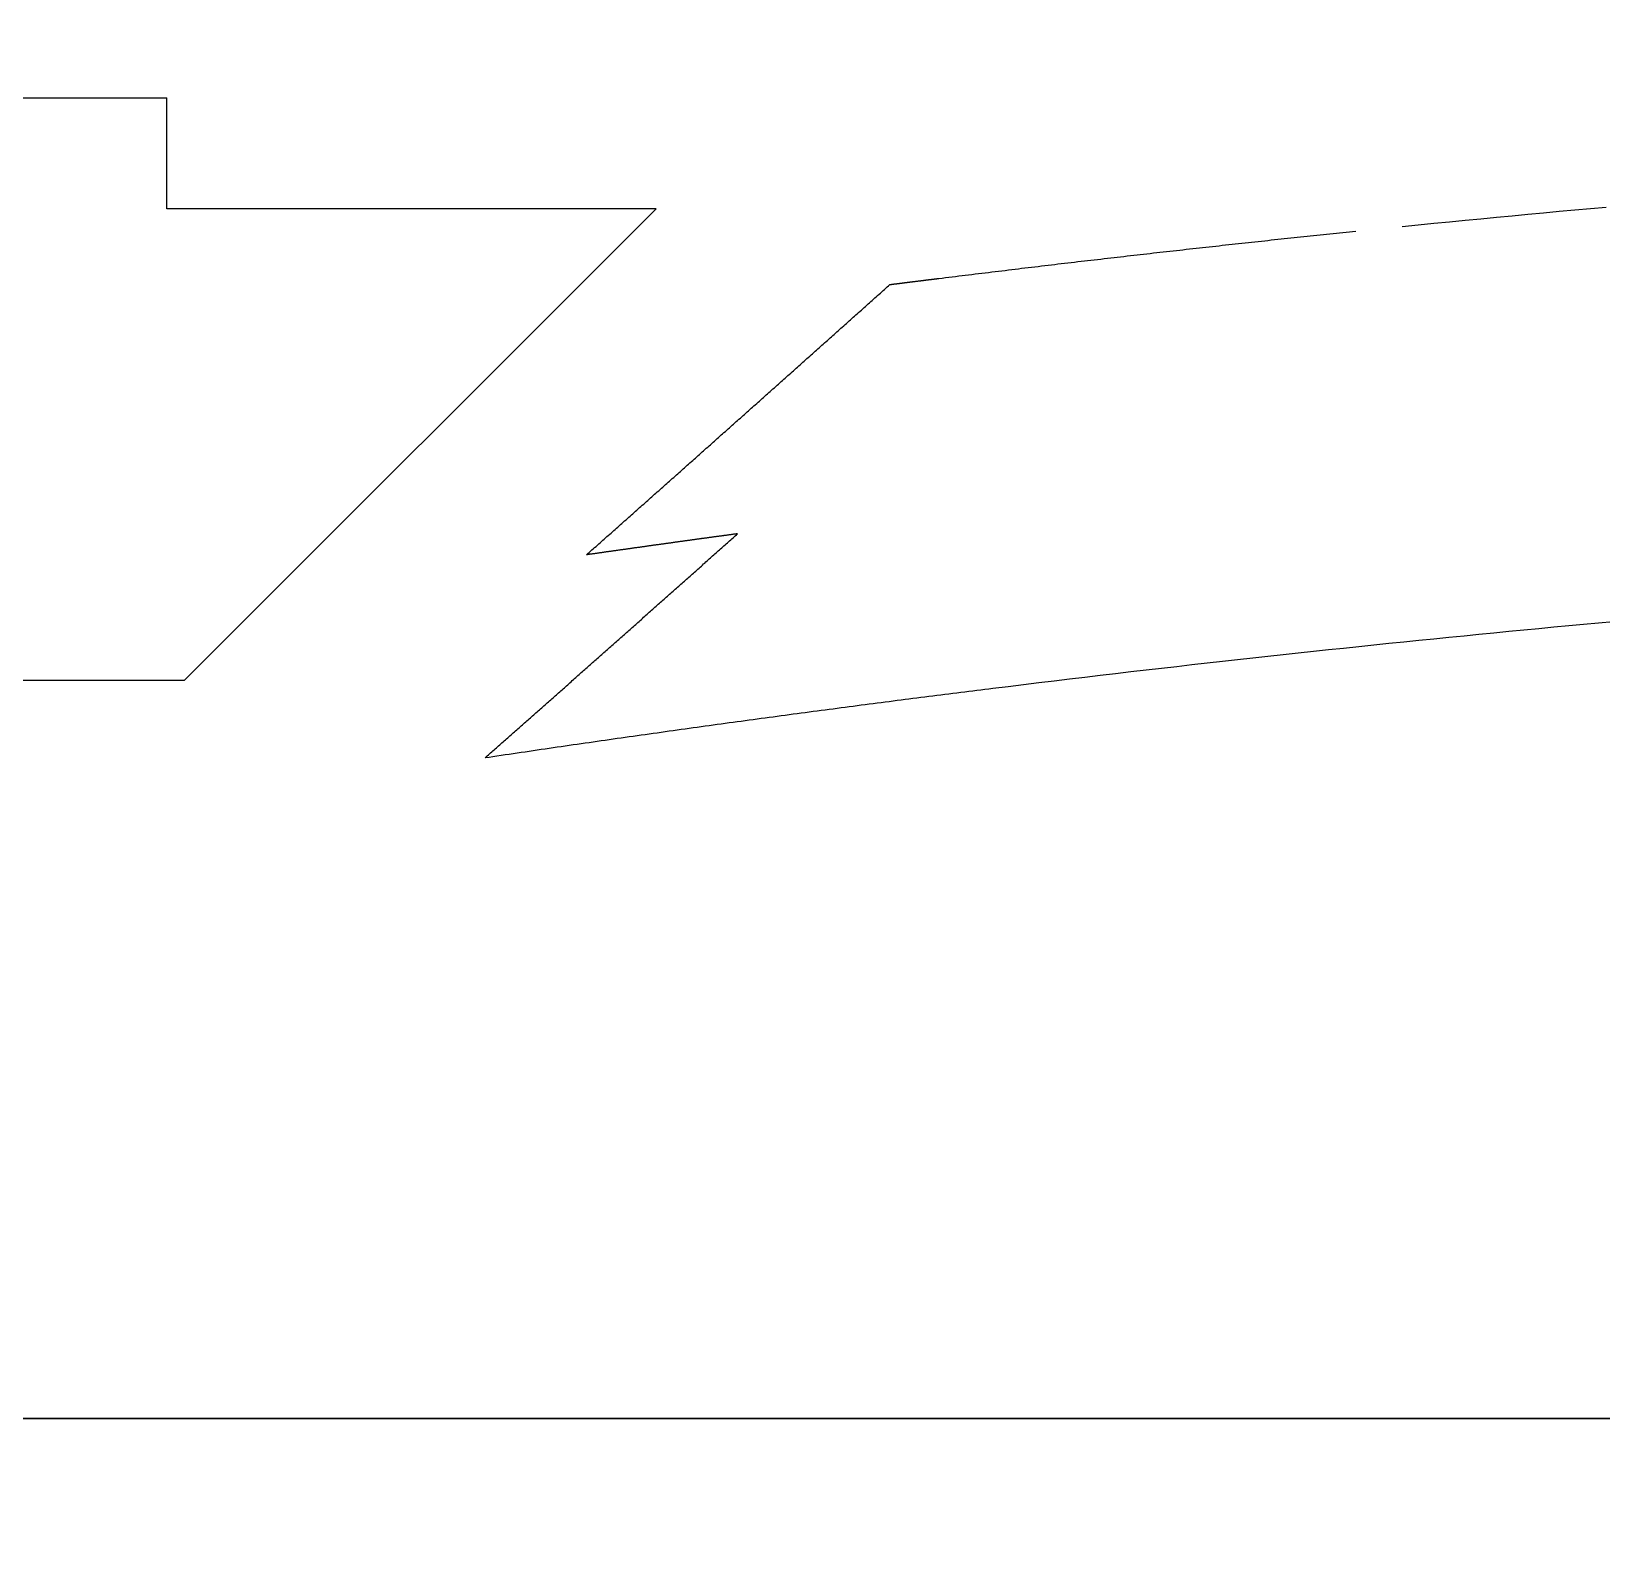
# Model space of a CAD drawing. Extents: x -513 to 387, y 75 to 375.
# Drawn here: x 238.53 to 272.19, y 172.58 to 205.02 of the extents above; entities that cross this region are included whole.
import ezdxf

# ---------------------------------------------------------------- set-up
doc = ezdxf.new("R2010")
doc.units = 0
doc.layers.get('0').update_dxf_attribs({"linetype": 'CONTINUOUS'})
doc.layers.add('CADRE', color=1, linetype='CONTINUOUS')

msp = doc.modelspace()

# ---------------------------------------------------------------- linework, layer by layer
for p, q in [((227.309, 203.597), (241.433, 203.597)), ((241.433, 201.216), (241.433, 203.597)), ((251.923, 201.216), (241.433, 201.216)), ((251.923, 201.216), (241.803, 191.096)), ((241.803, 191.096), (232.803, 191.096))]:
    msp.add_line(p, q)
for points in [[(267.918, 200.837, 0), (268.256, 200.871, 0), (268.594, 200.904, 0), (268.931, 200.938, 0), (269.268, 200.97, 0), (269.605, 201.003, 0), (269.941, 201.035, 0), (270.278, 201.067, 0), (270.614, 201.099, 0), (270.949, 201.13, 0), (271.285, 201.161, 0), (271.62, 201.192, 0), (271.955, 201.223, 0), (272.289, 201.253, 0)], [(257.981, 199.721, 0), (258.052, 199.73, 0), (258.123, 199.739, 0), (258.194, 199.748, 0), (258.265, 199.757, 0), (258.337, 199.765, 0), (258.408, 199.774, 0), (258.479, 199.783, 0), (258.55, 199.792, 0), (258.621, 199.8, 0), (258.692, 199.809, 0), (258.763, 199.818, 0), (258.835, 199.826, 0), (258.906, 199.835, 0), (258.977, 199.844, 0), (259.048, 199.852, 0), (259.119, 199.861, 0), (259.19, 199.87, 0), (259.261, 199.878, 0), (259.332, 199.887, 0), (259.403, 199.895, 0), (259.474, 199.904, 0), (259.545, 199.913, 0), (259.616, 199.921, 0), (259.687, 199.93, 0), (259.758, 199.938, 0), (259.828, 199.947, 0), (259.899, 199.955, 0), (259.97, 199.964, 0), (260.041, 199.972, 0), (260.112, 199.98, 0), (260.183, 199.989, 0), (260.254, 199.997, 0), (260.324, 200.006, 0), (260.395, 200.014, 0), (260.466, 200.022, 0), (260.537, 200.031, 0), (260.607, 200.039, 0), (260.678, 200.047, 0), (260.749, 200.056, 0), (260.82, 200.064, 0), (260.89, 200.072, 0), (260.961, 200.081, 0), (261.032, 200.089, 0), (261.102, 200.097, 0), (261.173, 200.105, 0), (261.244, 200.114, 0), (261.314, 200.122, 0), (261.385, 200.13, 0), (261.456, 200.138, 0), (261.526, 200.146, 0), (261.597, 200.155, 0), (261.667, 200.163, 0), (261.738, 200.171, 0), (261.808, 200.179, 0), (261.879, 200.187, 0), (261.949, 200.195, 0), (262.02, 200.203, 0), (262.09, 200.211, 0), (262.161, 200.219, 0), (262.231, 200.227, 0), (262.302, 200.235, 0), (262.372, 200.243, 0), (262.443, 200.251, 0), (262.513, 200.259, 0), (262.583, 200.267, 0), (262.654, 200.275, 0), (262.724, 200.283, 0), (262.795, 200.291, 0), (262.865, 200.299, 0), (262.935, 200.307, 0), (263.006, 200.315, 0), (263.076, 200.323, 0), (263.146, 200.331, 0), (263.216, 200.338, 0), (263.287, 200.346, 0), (263.357, 200.354, 0), (263.427, 200.362, 0), (263.497, 200.37, 0), (263.568, 200.378, 0), (263.638, 200.385, 0), (263.708, 200.393, 0), (263.778, 200.401, 0), (263.848, 200.409, 0), (263.918, 200.416, 0), (263.989, 200.424, 0), (264.059, 200.432, 0), (264.129, 200.439, 0), (264.199, 200.447, 0), (264.269, 200.455, 0), (264.339, 200.462, 0), (264.409, 200.47, 0), (264.479, 200.478, 0), (264.549, 200.485, 0), (264.619, 200.493, 0), (264.689, 200.5, 0), (264.759, 200.508, 0), (264.829, 200.515, 0), (264.899, 200.523, 0), (264.969, 200.531, 0), (265.039, 200.538, 0), (265.109, 200.546, 0), (265.179, 200.553, 0), (265.249, 200.561, 0), (265.319, 200.568, 0), (265.389, 200.575, 0), (265.459, 200.583, 0), (265.528, 200.59, 0), (265.598, 200.598, 0), (265.668, 200.605, 0), (265.738, 200.612, 0), (265.808, 200.62, 0), (265.878, 200.627, 0), (265.947, 200.635, 0), (266.017, 200.642, 0), (266.087, 200.649, 0), (266.157, 200.656, 0), (266.226, 200.664, 0), (266.296, 200.671, 0), (266.366, 200.678, 0), (266.435, 200.686, 0), (266.505, 200.693, 0), (266.575, 200.7, 0), (266.644, 200.707, 0), (266.714, 200.714, 0), (266.784, 200.722, 0), (266.853, 200.729, 0), (266.923, 200.736, 0)], [(256.933, 199.59, 0), (256.941, 199.591, 0), (256.949, 199.592, 0), (256.957, 199.593, 0), (256.966, 199.594, 0), (256.974, 199.595, 0), (256.982, 199.596, 0), (256.99, 199.597, 0), (256.999, 199.598, 0), (257.007, 199.599, 0), (257.015, 199.601, 0), (257.023, 199.602, 0), (257.032, 199.603, 0), (257.04, 199.604, 0), (257.048, 199.605, 0), (257.056, 199.606, 0), (257.065, 199.607, 0), (257.073, 199.608, 0), (257.081, 199.609, 0), (257.089, 199.61, 0), (257.098, 199.611, 0), (257.106, 199.612, 0), (257.114, 199.613, 0), (257.122, 199.614, 0), (257.131, 199.615, 0), (257.139, 199.616, 0), (257.147, 199.617, 0), (257.155, 199.618, 0), (257.164, 199.619, 0), (257.172, 199.62, 0), (257.18, 199.621, 0), (257.188, 199.622, 0), (257.197, 199.623, 0), (257.205, 199.624, 0), (257.213, 199.626, 0), (257.221, 199.627, 0), (257.23, 199.628, 0), (257.238, 199.629, 0), (257.246, 199.63, 0), (257.254, 199.631, 0), (257.263, 199.632, 0), (257.271, 199.633, 0), (257.279, 199.634, 0), (257.287, 199.635, 0), (257.296, 199.636, 0), (257.304, 199.637, 0), (257.312, 199.638, 0), (257.321, 199.639, 0), (257.329, 199.64, 0), (257.337, 199.641, 0), (257.345, 199.642, 0), (257.354, 199.643, 0), (257.362, 199.644, 0), (257.37, 199.645, 0), (257.378, 199.646, 0), (257.387, 199.647, 0), (257.395, 199.648, 0), (257.403, 199.649, 0), (257.411, 199.65, 0), (257.42, 199.651, 0), (257.428, 199.652, 0), (257.436, 199.653, 0), (257.444, 199.655, 0), (257.453, 199.656, 0), (257.461, 199.657, 0), (257.469, 199.658, 0), (257.477, 199.659, 0), (257.486, 199.66, 0), (257.494, 199.661, 0), (257.502, 199.662, 0), (257.51, 199.663, 0), (257.519, 199.664, 0), (257.527, 199.665, 0), (257.535, 199.666, 0), (257.543, 199.667, 0), (257.552, 199.668, 0), (257.56, 199.669, 0), (257.568, 199.67, 0), (257.576, 199.671, 0), (257.585, 199.672, 0), (257.593, 199.673, 0), (257.601, 199.674, 0), (257.609, 199.675, 0), (257.618, 199.676, 0), (257.626, 199.677, 0), (257.634, 199.678, 0), (257.642, 199.679, 0), (257.651, 199.68, 0), (257.659, 199.681, 0), (257.667, 199.682, 0), (257.675, 199.683, 0), (257.684, 199.684, 0), (257.692, 199.685, 0), (257.7, 199.686, 0), (257.708, 199.688, 0), (257.717, 199.689, 0), (257.725, 199.69, 0), (257.733, 199.691, 0), (257.741, 199.692, 0), (257.75, 199.693, 0), (257.758, 199.694, 0), (257.766, 199.695, 0), (257.774, 199.696, 0), (257.783, 199.697, 0), (257.791, 199.698, 0), (257.799, 199.699, 0), (257.807, 199.7, 0), (257.816, 199.701, 0), (257.824, 199.702, 0), (257.832, 199.703, 0), (257.84, 199.704, 0), (257.849, 199.705, 0), (257.857, 199.706, 0), (257.865, 199.707, 0), (257.873, 199.708, 0), (257.882, 199.709, 0), (257.89, 199.71, 0), (257.898, 199.711, 0), (257.906, 199.712, 0), (257.915, 199.713, 0), (257.923, 199.714, 0), (257.931, 199.715, 0), (257.939, 199.716, 0), (257.948, 199.717, 0), (257.956, 199.718, 0), (257.964, 199.719, 0), (257.972, 199.72, 0), (257.981, 199.721, 0)], [(250.428, 193.792, 0), (250.457, 193.818, 0), (250.486, 193.844, 0), (250.516, 193.87, 0), (250.545, 193.896, 0), (250.574, 193.922, 0), (250.603, 193.948, 0), (250.632, 193.974, 0), (250.662, 194, 0), (250.691, 194.026, 0), (250.72, 194.052, 0), (250.749, 194.078, 0), (250.778, 194.104, 0), (250.808, 194.13, 0), (250.837, 194.156, 0), (250.866, 194.182, 0), (250.895, 194.207, 0), (250.925, 194.233, 0), (250.954, 194.259, 0), (250.983, 194.285, 0), (251.012, 194.311, 0), (251.041, 194.337, 0), (251.071, 194.363, 0), (251.1, 194.389, 0), (251.129, 194.415, 0), (251.158, 194.441, 0), (251.187, 194.467, 0), (251.217, 194.493, 0), (251.246, 194.519, 0), (251.275, 194.545, 0), (251.304, 194.571, 0), (251.333, 194.597, 0), (251.363, 194.623, 0), (251.392, 194.649, 0), (251.421, 194.675, 0), (251.45, 194.701, 0), (251.479, 194.726, 0), (251.509, 194.752, 0), (251.538, 194.778, 0), (251.567, 194.804, 0), (251.596, 194.83, 0), (251.625, 194.856, 0), (251.655, 194.882, 0), (251.684, 194.908, 0), (251.713, 194.934, 0), (251.742, 194.96, 0), (251.771, 194.986, 0), (251.801, 195.012, 0), (251.83, 195.038, 0), (251.859, 195.064, 0), (251.888, 195.09, 0), (251.917, 195.116, 0), (251.946, 195.142, 0), (251.976, 195.168, 0), (252.005, 195.194, 0), (252.034, 195.22, 0), (252.063, 195.246, 0), (252.092, 195.272, 0), (252.122, 195.298, 0), (252.151, 195.324, 0), (252.18, 195.35, 0), (252.209, 195.376, 0), (252.238, 195.402, 0), (252.268, 195.428, 0), (252.297, 195.453, 0), (252.326, 195.479, 0), (252.355, 195.505, 0), (252.384, 195.531, 0), (252.414, 195.557, 0), (252.443, 195.583, 0), (252.472, 195.609, 0), (252.501, 195.635, 0), (252.53, 195.661, 0), (252.559, 195.687, 0), (252.589, 195.713, 0), (252.618, 195.739, 0), (252.647, 195.765, 0), (252.676, 195.791, 0), (252.705, 195.817, 0), (252.735, 195.843, 0), (252.764, 195.869, 0), (252.793, 195.895, 0), (252.822, 195.921, 0), (252.851, 195.947, 0), (252.88, 195.973, 0), (252.91, 195.999, 0), (252.939, 196.025, 0), (252.968, 196.051, 0), (252.997, 196.077, 0), (253.026, 196.103, 0), (253.056, 196.129, 0), (253.085, 196.155, 0), (253.114, 196.181, 0), (253.143, 196.207, 0), (253.172, 196.233, 0), (253.201, 196.259, 0), (253.231, 196.285, 0), (253.26, 196.311, 0), (253.289, 196.337, 0), (253.318, 196.363, 0), (253.347, 196.389, 0), (253.376, 196.415, 0), (253.406, 196.441, 0), (253.435, 196.467, 0), (253.464, 196.493, 0), (253.493, 196.519, 0), (253.522, 196.545, 0), (253.552, 196.571, 0), (253.581, 196.597, 0), (253.61, 196.623, 0), (253.639, 196.649, 0), (253.668, 196.675, 0), (253.697, 196.701, 0), (253.727, 196.727, 0), (253.756, 196.753, 0), (253.785, 196.779, 0), (253.814, 196.805, 0), (253.843, 196.831, 0), (253.872, 196.857, 0), (253.902, 196.883, 0), (253.931, 196.909, 0), (253.96, 196.935, 0), (253.989, 196.961, 0), (254.018, 196.987, 0), (254.047, 197.013, 0), (254.077, 197.039, 0), (254.106, 197.065, 0), (254.135, 197.091, 0), (254.164, 197.117, 0), (254.193, 197.143, 0), (254.222, 197.169, 0), (254.252, 197.195, 0), (254.281, 197.221, 0), (254.31, 197.247, 0), (254.339, 197.273, 0), (254.368, 197.299, 0), (254.397, 197.325, 0), (254.426, 197.351, 0), (254.456, 197.377, 0), (254.485, 197.403, 0), (254.514, 197.429, 0), (254.543, 197.455, 0), (254.572, 197.481, 0), (254.601, 197.507, 0), (254.631, 197.533, 0), (254.66, 197.559, 0), (254.689, 197.585, 0), (254.718, 197.611, 0), (254.747, 197.637, 0), (254.776, 197.663, 0), (254.806, 197.689, 0), (254.835, 197.715, 0), (254.864, 197.741, 0), (254.893, 197.767, 0), (254.922, 197.793, 0), (254.951, 197.819, 0), (254.98, 197.845, 0), (255.01, 197.871, 0), (255.039, 197.897, 0), (255.068, 197.923, 0), (255.097, 197.949, 0), (255.126, 197.975, 0), (255.155, 198.001, 0), (255.184, 198.027, 0), (255.214, 198.054, 0), (255.243, 198.08, 0), (255.272, 198.106, 0), (255.301, 198.132, 0), (255.33, 198.158, 0), (255.359, 198.184, 0), (255.388, 198.21, 0), (255.418, 198.236, 0), (255.447, 198.262, 0), (255.476, 198.288, 0), (255.505, 198.314, 0), (255.534, 198.34, 0), (255.563, 198.366, 0), (255.593, 198.392, 0), (255.622, 198.418, 0), (255.651, 198.444, 0), (255.68, 198.47, 0), (255.709, 198.496, 0), (255.738, 198.522, 0), (255.767, 198.548, 0), (255.796, 198.574, 0), (255.826, 198.6, 0), (255.855, 198.626, 0), (255.884, 198.652, 0), (255.913, 198.678, 0), (255.942, 198.704, 0), (255.971, 198.73, 0), (256, 198.756, 0), (256.03, 198.783, 0), (256.059, 198.809, 0), (256.088, 198.835, 0), (256.117, 198.861, 0), (256.146, 198.887, 0), (256.175, 198.913, 0), (256.204, 198.939, 0), (256.234, 198.965, 0), (256.263, 198.991, 0), (256.292, 199.017, 0), (256.321, 199.043, 0), (256.35, 199.069, 0), (256.379, 199.095, 0), (256.408, 199.121, 0), (256.437, 199.147, 0), (256.467, 199.173, 0), (256.496, 199.199, 0), (256.525, 199.225, 0), (256.554, 199.251, 0), (256.583, 199.277, 0), (256.612, 199.303, 0), (256.641, 199.33, 0), (256.67, 199.356, 0), (256.7, 199.382, 0), (256.729, 199.408, 0), (256.758, 199.434, 0), (256.787, 199.46, 0), (256.816, 199.486, 0), (256.845, 199.512, 0), (256.874, 199.538, 0), (256.903, 199.564, 0), (256.933, 199.59, 0)], [(248.252, 189.435, 0), (248.276, 189.456, 0), (248.3, 189.478, 0), (248.325, 189.499, 0), (248.349, 189.521, 0), (248.373, 189.542, 0), (248.397, 189.564, 0), (248.422, 189.585, 0), (248.446, 189.607, 0), (248.47, 189.628, 0), (248.495, 189.65, 0), (248.519, 189.671, 0), (248.543, 189.693, 0), (248.568, 189.714, 0), (248.592, 189.736, 0), (248.616, 189.758, 0), (248.641, 189.779, 0), (248.665, 189.801, 0), (248.689, 189.822, 0), (248.713, 189.844, 0), (248.738, 189.865, 0), (248.762, 189.887, 0), (248.786, 189.908, 0), (248.811, 189.93, 0), (248.835, 189.951, 0), (248.859, 189.973, 0), (248.884, 189.994, 0), (248.908, 190.016, 0), (248.932, 190.037, 0), (248.957, 190.059, 0), (248.981, 190.08, 0), (249.005, 190.102, 0), (249.029, 190.124, 0), (249.054, 190.145, 0), (249.078, 190.167, 0), (249.102, 190.188, 0), (249.127, 190.21, 0), (249.151, 190.231, 0), (249.175, 190.253, 0), (249.2, 190.274, 0), (249.224, 190.296, 0), (249.248, 190.317, 0), (249.272, 190.339, 0), (249.297, 190.36, 0), (249.321, 190.382, 0), (249.345, 190.404, 0), (249.37, 190.425, 0), (249.394, 190.447, 0), (249.418, 190.468, 0), (249.443, 190.49, 0), (249.467, 190.511, 0), (249.491, 190.533, 0), (249.515, 190.554, 0), (249.54, 190.576, 0), (249.564, 190.597, 0), (249.588, 190.619, 0), (249.613, 190.64, 0), (249.637, 190.662, 0), (249.661, 190.684, 0), (249.686, 190.705, 0), (249.71, 190.727, 0), (249.734, 190.748, 0), (249.758, 190.77, 0), (249.783, 190.791, 0), (249.807, 190.813, 0), (249.831, 190.834, 0), (249.856, 190.856, 0), (249.88, 190.877, 0), (249.904, 190.899, 0), (249.929, 190.921, 0), (249.953, 190.942, 0), (249.977, 190.964, 0), (250.001, 190.985, 0), (250.026, 191.007, 0), (250.05, 191.028, 0), (250.074, 191.05, 0), (250.099, 191.071, 0), (250.123, 191.093, 0), (250.147, 191.115, 0), (250.171, 191.136, 0), (250.196, 191.158, 0), (250.22, 191.179, 0), (250.244, 191.201, 0), (250.269, 191.222, 0), (250.293, 191.244, 0), (250.317, 191.265, 0), (250.342, 191.287, 0), (250.366, 191.309, 0), (250.39, 191.33, 0), (250.414, 191.352, 0), (250.439, 191.373, 0), (250.463, 191.395, 0), (250.487, 191.416, 0), (250.512, 191.438, 0), (250.536, 191.459, 0), (250.56, 191.481, 0), (250.584, 191.503, 0), (250.609, 191.524, 0), (250.633, 191.546, 0), (250.657, 191.567, 0), (250.682, 191.589, 0), (250.706, 191.61, 0), (250.73, 191.632, 0), (250.754, 191.653, 0), (250.779, 191.675, 0), (250.803, 191.697, 0), (250.827, 191.718, 0), (250.852, 191.74, 0), (250.876, 191.761, 0), (250.9, 191.783, 0), (250.924, 191.804, 0), (250.949, 191.826, 0), (250.973, 191.848, 0), (250.997, 191.869, 0), (251.022, 191.891, 0), (251.046, 191.912, 0), (251.07, 191.934, 0), (251.094, 191.955, 0), (251.119, 191.977, 0), (251.143, 191.999, 0), (251.167, 192.02, 0), (251.192, 192.042, 0), (251.216, 192.063, 0), (251.24, 192.085, 0), (251.264, 192.106, 0), (251.289, 192.128, 0), (251.313, 192.15, 0), (251.337, 192.171, 0), (251.361, 192.193, 0), (251.386, 192.214, 0), (251.41, 192.236, 0), (251.434, 192.257, 0), (251.459, 192.279, 0), (251.483, 192.301, 0), (251.507, 192.322, 0), (251.531, 192.344, 0), (251.556, 192.365, 0), (251.58, 192.387, 0), (251.604, 192.408, 0), (251.629, 192.43, 0), (251.653, 192.452, 0), (251.677, 192.473, 0), (251.701, 192.495, 0), (251.726, 192.516, 0), (251.75, 192.538, 0), (251.774, 192.559, 0), (251.798, 192.581, 0), (251.823, 192.603, 0), (251.847, 192.624, 0), (251.871, 192.646, 0), (251.896, 192.667, 0), (251.92, 192.689, 0), (251.944, 192.711, 0), (251.968, 192.732, 0), (251.993, 192.754, 0), (252.017, 192.775, 0), (252.041, 192.797, 0), (252.065, 192.818, 0), (252.09, 192.84, 0), (252.114, 192.862, 0), (252.138, 192.883, 0), (252.163, 192.905, 0), (252.187, 192.926, 0), (252.211, 192.948, 0), (252.235, 192.97, 0), (252.26, 192.991, 0), (252.284, 193.013, 0), (252.308, 193.034, 0), (252.332, 193.056, 0), (252.357, 193.077, 0), (252.381, 193.099, 0), (252.405, 193.121, 0), (252.429, 193.142, 0), (252.454, 193.164, 0), (252.478, 193.185, 0), (252.502, 193.207, 0), (252.527, 193.229, 0), (252.551, 193.25, 0), (252.575, 193.272, 0), (252.599, 193.293, 0), (252.624, 193.315, 0), (252.648, 193.337, 0), (252.672, 193.358, 0), (252.696, 193.38, 0), (252.721, 193.401, 0), (252.745, 193.423, 0), (252.769, 193.445, 0), (252.793, 193.466, 0), (252.818, 193.488, 0), (252.842, 193.509, 0), (252.866, 193.531, 0), (252.891, 193.552, 0), (252.915, 193.574, 0), (252.939, 193.596, 0), (252.963, 193.617, 0), (252.988, 193.639, 0), (253.012, 193.66, 0), (253.036, 193.682, 0), (253.06, 193.704, 0), (253.085, 193.725, 0), (253.109, 193.747, 0), (253.133, 193.768, 0), (253.157, 193.79, 0), (253.182, 193.812, 0), (253.206, 193.833, 0), (253.23, 193.855, 0), (253.254, 193.876, 0), (253.279, 193.898, 0), (253.303, 193.92, 0), (253.327, 193.941, 0), (253.351, 193.963, 0), (253.376, 193.984, 0), (253.4, 194.006, 0), (253.424, 194.028, 0), (253.448, 194.049, 0), (253.473, 194.071, 0), (253.497, 194.092, 0), (253.521, 194.114, 0), (253.545, 194.136, 0), (253.57, 194.157, 0), (253.594, 194.179, 0), (253.618, 194.201, 0), (253.642, 194.222, 0), (253.667, 194.244, 0)], [(253.667, 194.244, 0), (253.652, 194.242, 0), (253.638, 194.24, 0), (253.623, 194.238, 0), (253.609, 194.236, 0), (253.594, 194.234, 0), (253.58, 194.232, 0), (253.565, 194.23, 0), (253.551, 194.228, 0), (253.536, 194.226, 0), (253.522, 194.224, 0), (253.507, 194.222, 0), (253.493, 194.22, 0), (253.478, 194.218, 0), (253.464, 194.216, 0), (253.449, 194.214, 0), (253.435, 194.212, 0), (253.42, 194.21, 0), (253.406, 194.208, 0), (253.391, 194.206, 0), (253.376, 194.204, 0), (253.362, 194.202, 0), (253.347, 194.2, 0), (253.333, 194.198, 0), (253.318, 194.196, 0), (253.304, 194.194, 0), (253.289, 194.192, 0), (253.275, 194.19, 0), (253.26, 194.188, 0), (253.246, 194.186, 0), (253.231, 194.184, 0), (253.217, 194.182, 0), (253.202, 194.18, 0), (253.188, 194.178, 0), (253.173, 194.176, 0), (253.159, 194.175, 0), (253.144, 194.173, 0), (253.13, 194.171, 0), (253.115, 194.169, 0), (253.101, 194.167, 0), (253.086, 194.165, 0), (253.072, 194.163, 0), (253.057, 194.161, 0), (253.043, 194.159, 0), (253.028, 194.157, 0), (253.014, 194.155, 0), (252.999, 194.153, 0), (252.985, 194.151, 0), (252.97, 194.149, 0), (252.956, 194.147, 0), (252.941, 194.145, 0), (252.926, 194.143, 0), (252.912, 194.141, 0), (252.897, 194.139, 0), (252.883, 194.137, 0), (252.868, 194.135, 0), (252.854, 194.133, 0), (252.839, 194.131, 0), (252.825, 194.129, 0), (252.81, 194.127, 0), (252.796, 194.125, 0), (252.781, 194.123, 0), (252.767, 194.121, 0), (252.752, 194.119, 0), (252.738, 194.117, 0), (252.723, 194.115, 0), (252.709, 194.113, 0), (252.694, 194.111, 0), (252.68, 194.109, 0), (252.665, 194.107, 0), (252.651, 194.105, 0), (252.636, 194.103, 0), (252.622, 194.101, 0), (252.607, 194.099, 0), (252.593, 194.097, 0), (252.578, 194.095, 0), (252.564, 194.093, 0), (252.549, 194.091, 0), (252.534, 194.089, 0), (252.52, 194.087, 0), (252.505, 194.085, 0), (252.491, 194.083, 0), (252.476, 194.081, 0), (252.462, 194.079, 0), (252.447, 194.077, 0), (252.433, 194.075, 0), (252.418, 194.073, 0), (252.404, 194.071, 0), (252.389, 194.069, 0), (252.375, 194.067, 0), (252.36, 194.065, 0), (252.346, 194.063, 0), (252.331, 194.061, 0), (252.317, 194.059, 0), (252.302, 194.057, 0), (252.288, 194.054, 0), (252.273, 194.052, 0), (252.259, 194.05, 0), (252.244, 194.048, 0), (252.23, 194.046, 0), (252.215, 194.044, 0), (252.2, 194.042, 0), (252.186, 194.04, 0), (252.171, 194.038, 0), (252.157, 194.036, 0), (252.142, 194.034, 0), (252.128, 194.032, 0), (252.113, 194.03, 0), (252.099, 194.028, 0), (252.084, 194.026, 0), (252.07, 194.024, 0), (252.055, 194.022, 0), (252.041, 194.02, 0), (252.026, 194.018, 0), (252.012, 194.016, 0), (251.997, 194.014, 0), (251.983, 194.012, 0), (251.968, 194.01, 0), (251.954, 194.008, 0), (251.939, 194.006, 0), (251.925, 194.004, 0), (251.91, 194.002, 0), (251.895, 194, 0), (251.881, 193.998, 0), (251.866, 193.996, 0), (251.852, 193.994, 0), (251.837, 193.992, 0), (251.823, 193.99, 0), (251.808, 193.988, 0), (251.794, 193.986, 0), (251.779, 193.984, 0), (251.765, 193.982, 0), (251.75, 193.98, 0), (251.736, 193.978, 0), (251.721, 193.976, 0), (251.707, 193.973, 0), (251.692, 193.971, 0), (251.678, 193.969, 0), (251.663, 193.967, 0), (251.649, 193.965, 0), (251.634, 193.963, 0), (251.62, 193.961, 0), (251.605, 193.959, 0), (251.59, 193.957, 0), (251.576, 193.955, 0), (251.561, 193.953, 0), (251.547, 193.951, 0), (251.532, 193.949, 0), (251.518, 193.947, 0), (251.503, 193.945, 0), (251.489, 193.943, 0), (251.474, 193.941, 0), (251.46, 193.939, 0), (251.445, 193.937, 0), (251.431, 193.935, 0), (251.416, 193.933, 0), (251.402, 193.931, 0), (251.387, 193.929, 0), (251.373, 193.927, 0), (251.358, 193.924, 0), (251.343, 193.922, 0), (251.329, 193.92, 0), (251.314, 193.918, 0), (251.3, 193.916, 0), (251.285, 193.914, 0), (251.271, 193.912, 0), (251.256, 193.91, 0), (251.242, 193.908, 0), (251.227, 193.906, 0), (251.213, 193.904, 0), (251.198, 193.902, 0), (251.184, 193.9, 0), (251.169, 193.898, 0), (251.155, 193.896, 0), (251.14, 193.894, 0), (251.126, 193.892, 0), (251.111, 193.89, 0), (251.096, 193.888, 0), (251.082, 193.885, 0), (251.067, 193.883, 0), (251.053, 193.881, 0), (251.038, 193.879, 0), (251.024, 193.877, 0), (251.009, 193.875, 0), (250.995, 193.873, 0), (250.98, 193.871, 0), (250.966, 193.869, 0), (250.951, 193.867, 0), (250.937, 193.865, 0), (250.922, 193.863, 0), (250.908, 193.861, 0), (250.893, 193.859, 0), (250.879, 193.857, 0), (250.864, 193.855, 0), (250.849, 193.853, 0), (250.835, 193.85, 0), (250.82, 193.848, 0), (250.806, 193.846, 0), (250.791, 193.844, 0), (250.777, 193.842, 0), (250.762, 193.84, 0), (250.748, 193.838, 0), (250.733, 193.836, 0), (250.719, 193.834, 0), (250.704, 193.832, 0), (250.69, 193.83, 0), (250.675, 193.828, 0), (250.661, 193.826, 0), (250.646, 193.824, 0), (250.631, 193.821, 0), (250.617, 193.819, 0), (250.602, 193.817, 0), (250.588, 193.815, 0), (250.573, 193.813, 0), (250.559, 193.811, 0), (250.544, 193.809, 0), (250.53, 193.807, 0), (250.515, 193.805, 0), (250.501, 193.803, 0), (250.486, 193.801, 0), (250.472, 193.799, 0), (250.457, 193.797, 0), (250.443, 193.795, 0), (250.428, 193.792, 0)], [(272.445, 192.356, 0), (272.125, 192.327, 0), (271.806, 192.297, 0), (271.487, 192.267, 0), (271.167, 192.237, 0), (270.847, 192.207, 0), (270.526, 192.176, 0), (270.205, 192.145, 0), (269.885, 192.114, 0), (269.563, 192.082, 0), (269.242, 192.051, 0), (268.92, 192.019, 0), (268.598, 191.986, 0), (268.276, 191.954, 0), (267.953, 191.921, 0), (267.631, 191.887, 0), (267.307, 191.854, 0), (266.984, 191.82, 0), (266.66, 191.786, 0), (266.336, 191.752, 0), (266.012, 191.717, 0), (265.688, 191.682, 0), (265.363, 191.647, 0), (265.038, 191.611, 0), (264.713, 191.576, 0), (264.387, 191.54, 0), (264.061, 191.503, 0), (263.735, 191.467, 0), (263.408, 191.43, 0), (263.082, 191.392, 0), (262.754, 191.355, 0), (262.427, 191.317, 0), (262.099, 191.279, 0), (261.771, 191.241, 0), (261.443, 191.202, 0), (261.115, 191.163, 0), (260.786, 191.124, 0), (260.457, 191.084, 0), (260.127, 191.044, 0), (259.797, 191.004, 0), (259.467, 190.963, 0), (259.137, 190.923, 0)], [(259.137, 190.923, 0), (259.051, 190.912, 0), (258.966, 190.901, 0), (258.881, 190.891, 0), (258.795, 190.88, 0), (258.71, 190.87, 0), (258.624, 190.859, 0), (258.539, 190.848, 0), (258.454, 190.837, 0), (258.368, 190.827, 0), (258.283, 190.816, 0), (258.197, 190.805, 0), (258.112, 190.794, 0), (258.026, 190.784, 0), (257.941, 190.773, 0), (257.855, 190.762, 0), (257.77, 190.751, 0), (257.684, 190.74, 0), (257.599, 190.729, 0), (257.513, 190.718, 0), (257.428, 190.707, 0), (257.342, 190.697, 0), (257.257, 190.686, 0), (257.171, 190.675, 0), (257.086, 190.664, 0), (257, 190.653, 0), (256.915, 190.642, 0), (256.829, 190.63, 0), (256.744, 190.619, 0), (256.658, 190.608, 0), (256.572, 190.597, 0), (256.487, 190.586, 0), (256.401, 190.575, 0), (256.316, 190.564, 0), (256.23, 190.553, 0), (256.145, 190.541, 0), (256.059, 190.53, 0), (255.973, 190.519, 0), (255.888, 190.508, 0), (255.802, 190.496, 0), (255.717, 190.485, 0), (255.631, 190.474, 0), (255.545, 190.462, 0), (255.46, 190.451, 0), (255.374, 190.44, 0), (255.288, 190.428, 0), (255.203, 190.417, 0), (255.117, 190.405, 0), (255.031, 190.394, 0), (254.946, 190.383, 0), (254.86, 190.371, 0), (254.774, 190.36, 0), (254.689, 190.348, 0), (254.603, 190.337, 0), (254.517, 190.325, 0), (254.432, 190.313, 0), (254.346, 190.302, 0), (254.26, 190.29, 0), (254.175, 190.279, 0), (254.089, 190.267, 0), (254.003, 190.255, 0), (253.918, 190.244, 0), (253.832, 190.232, 0), (253.746, 190.22, 0), (253.66, 190.209, 0), (253.575, 190.197, 0), (253.489, 190.185, 0), (253.403, 190.173, 0), (253.317, 190.162, 0), (253.232, 190.15, 0), (253.146, 190.138, 0), (253.06, 190.126, 0), (252.974, 190.114, 0), (252.889, 190.102, 0), (252.803, 190.09, 0), (252.717, 190.079, 0), (252.631, 190.067, 0), (252.545, 190.055, 0), (252.46, 190.043, 0), (252.374, 190.031, 0), (252.288, 190.019, 0), (252.202, 190.007, 0), (252.116, 189.995, 0), (252.031, 189.983, 0), (251.945, 189.97, 0), (251.859, 189.958, 0), (251.773, 189.946, 0), (251.687, 189.934, 0), (251.602, 189.922, 0), (251.516, 189.91, 0), (251.43, 189.898, 0), (251.344, 189.885, 0), (251.258, 189.873, 0), (251.172, 189.861, 0), (251.087, 189.849, 0), (251.001, 189.836, 0), (250.915, 189.824, 0), (250.829, 189.812, 0), (250.743, 189.8, 0), (250.657, 189.787, 0), (250.571, 189.775, 0), (250.485, 189.762, 0), (250.4, 189.75, 0), (250.314, 189.738, 0), (250.228, 189.725, 0), (250.142, 189.713, 0), (250.056, 189.7, 0), (249.97, 189.688, 0), (249.884, 189.675, 0), (249.798, 189.663, 0), (249.712, 189.65, 0), (249.627, 189.638, 0), (249.541, 189.625, 0), (249.455, 189.613, 0), (249.369, 189.6, 0), (249.283, 189.587, 0), (249.197, 189.575, 0), (249.111, 189.562, 0), (249.025, 189.549, 0), (248.939, 189.537, 0), (248.853, 189.524, 0), (248.767, 189.511, 0), (248.681, 189.499, 0), (248.595, 189.486, 0), (248.509, 189.473, 0), (248.423, 189.46, 0), (248.338, 189.447, 0), (248.252, 189.435, 0)]]:
    msp.add_polyline3d(points)
at = {"layer": 'CADRE', "linetype": 'CONTINUOUS'}
for points in [[(-512.815, 175.265), (387.185, 175.265), (387.185, 275.265), (-512.815, 275.265)], [(-512.815, 75.265), (387.185, 75.265), (387.185, 175.265), (-512.815, 175.265)]]:
    msp.add_lwpolyline(points, close=True, dxfattribs=at)

doc.saveas('drawing.dxf')
